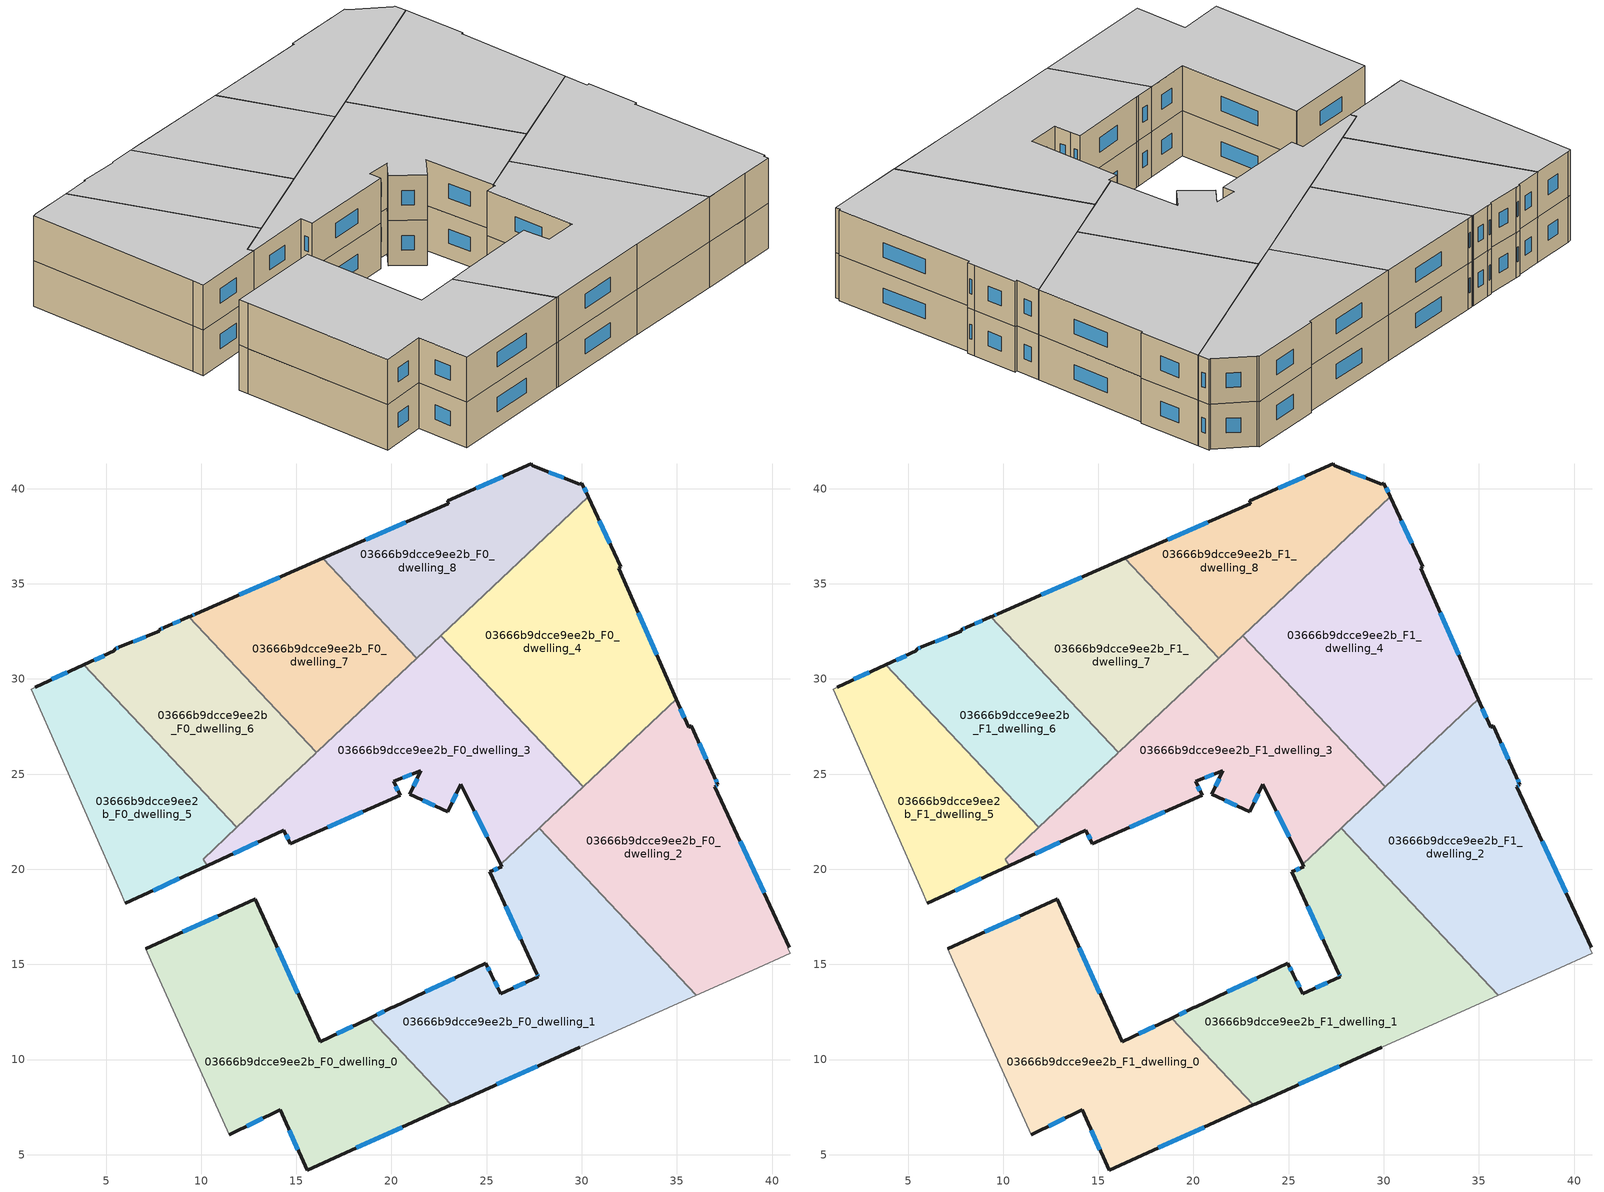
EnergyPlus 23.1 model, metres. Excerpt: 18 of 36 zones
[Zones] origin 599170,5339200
03666b9dcce9ee2b_F0_dwelling_0
 floor ground (EU_floor_Construction): 18.86,12.18 23.16,7.61 15.56,4.2 14.16,7.36 11.47,6.05 7.35,15.22 7.09,15.82 12.81,18.42 12.84,18.44 16.25,10.95 z0
 wall outside (EU_wall_Construction): 18.86,12.18 16.25,10.95 12.84,18.44 12.81,18.42 7.09,15.82 / 11.47,6.05 14.16,7.36 15.56,4.2 23.16,7.61 z0:3
 wall adiabatic (EU_wall_Construction): 7.09,15.82 7.35,15.22 11.47,6.05 z0:3
 wall to 03666b9dcce9ee2b_F0_dwelling_1 (EU_wall_Construction): 23.16,7.61 18.86,12.18 z0:3
 window (EU_Window_Construction): 10.86,17.54 9.04,16.7 / 15.09,13.49 14,15.89 / 17.97,11.76 17.14,11.37 / 18.15,5.36 20.57,6.45 / 14.64,6.28 15.09,5.27 / 12.39,6.5 13.25,6.92 z1.02:1.98
03666b9dcce9ee2b_F0_dwelling_1
 floor ground (EU_floor_Construction): 27.76,22.16 36.02,13.38 29.9,10.65 23.3,7.68 23.16,7.61 18.86,12.18 20,12.72 20.14,12.79 24.95,15.06 25.26,14.46 25.76,13.46 27.7,14.34 27.63,14.5 25.16,19.87 25.81,20.13 25.74,20.26 z0
 wall outside (EU_wall_Construction): 25.74,20.26 25.81,20.13 25.16,19.87 27.63,14.5 27.7,14.34 25.76,13.46 25.26,14.46 24.95,15.06 20.14,12.79 20,12.72 18.86,12.18 / 23.16,7.61 23.3,7.68 29.9,10.65 z0:3
 wall to 03666b9dcce9ee2b_F0_dwelling_2 (EU_wall_Construction): 36.02,13.38 27.76,22.16 z0:3
 wall adiabatic (EU_wall_Construction): 29.9,10.65 36.02,13.38 z0:3
 wall to 03666b9dcce9ee2b_F0_dwelling_3 (EU_wall_Construction): 27.76,22.16 25.74,20.26 z0:3
 window (EU_Window_Construction): 23.32,14.28 21.78,13.56 / 25.15,14.66 25.06,14.85 / 25.59,13.8 25.43,14.12 / 27.04,14.04 26.42,13.76 / 27.66,14.45 27.68,14.4 / 26,18.04 26.79,16.33 / 25.59,20.04 25.38,19.96 / 25.54,8.69 27.65,9.64 / 19.61,12.53 19.25,12.36 z1.02:1.98
03666b9dcce9ee2b_F0_dwelling_2
 floor ground (EU_floor_Construction): 35.76,27.54 36.96,24.87 37.16,24.44 37,24.34 40.92,15.91 40.82,15.86 40.95,15.57 39,14.7 36.02,13.38 27.76,22.16 27.94,22.33 34.97,28.94 35.62,27.47 z0
 wall outside (EU_wall_Construction): 40.92,15.91 37,24.34 37.16,24.44 36.96,24.87 35.76,27.54 35.62,27.47 34.97,28.94 z0:3
 wall adiabatic (EU_wall_Construction): 36.02,13.38 39,14.7 40.95,15.57 40.82,15.86 40.92,15.91 z0:3
 wall to 03666b9dcce9ee2b_F0_dwelling_4 (EU_wall_Construction): 34.97,28.94 30.07,24.33 z0:3
 wall to 03666b9dcce9ee2b_F0_dwelling_3 (EU_wall_Construction): 30.07,24.33 27.94,22.33 27.76,22.16 z0:3
 window (EU_Window_Construction): 35.4,27.97 35.19,28.44 / 36.55,25.78 36.17,26.63 / 37.09,24.58 37.03,24.72 / 37.06,24.38 37.11,24.41 / 39.58,18.78 38.33,21.47 z1.02:1.98
03666b9dcce9ee2b_F0_dwelling_3
 floor ground (EU_floor_Construction): 22.59,32.28 30.07,24.33 25.74,20.26 23.65,24.47 22.96,23.01 20.97,23.95 21.55,25.18 20.11,24.61 20.45,23.89 14.69,21.33 14.34,22.05 10.32,20.2 10.1,20.53 z0
 wall outside (EU_wall_Construction): 10.32,20.2 14.34,22.05 14.69,21.33 20.45,23.89 20.11,24.61 21.55,25.18 20.97,23.95 22.96,23.01 23.65,24.47 25.74,20.26 z0:3
 wall to 03666b9dcce9ee2b_F0_dwelling_4 (EU_wall_Construction): 30.07,24.33 22.59,32.28 z0:3
 wall to 03666b9dcce9ee2b_F0_dwelling_5 (EU_wall_Construction): 11.87,22.2 10.1,20.53 10.32,20.2 z0:3
 wall to 03666b9dcce9ee2b_F0_dwelling_7 (EU_wall_Construction): 21.34,31.1 16.13,26.21 / 16.13,26.2 16.06,26.14 z0:3
 wall to 03666b9dcce9ee2b_F0_dwelling_8 (EU_wall_Construction): 22.59,32.28 21.34,31.1 z0:3
 wall to 03666b9dcce9ee2b_F0_dwelling_6 (EU_wall_Construction): 16.06,26.14 16.02,26.1 11.87,22.2 z0:3
 window (EU_Window_Construction): 20.33,24.13 20.23,24.37 / 16.65,22.2 18.49,23.02 / 14.46,21.81 14.57,21.57 / 11.69,20.83 12.98,21.42 / 24.36,23.04 25.03,21.7 / 23.2,23.51 23.42,23.98 / 21.65,23.63 22.28,23.33 / 21.35,24.76 21.17,24.37 / 20.6,24.81 21.06,24.99 z1.02:1.98
03666b9dcce9ee2b_F0_dwelling_4
 floor ground (EU_floor_Construction): 30.34,39.57 32.05,35.89 31.94,35.82 34.97,28.94 30.07,24.33 22.59,32.28 z0
 wall outside (EU_wall_Construction): 34.97,28.94 31.94,35.82 32.05,35.89 30.34,39.57 z0:3
 wall to 03666b9dcce9ee2b_F0_dwelling_8 (EU_wall_Construction): 30.34,39.57 22.59,32.28 z0:3
 window (EU_Window_Construction): 33.94,31.28 32.97,33.48 / 31.47,37.14 30.92,38.32 z1.02:1.98
03666b9dcce9ee2b_F0_dwelling_5
 floor ground (EU_floor_Construction): 3.84,30.74 11.87,22.2 10.1,20.53 10.32,20.19 6.02,18.21 5.73,18.9 1.08,29.45 1.29,29.58 z0
 wall outside (EU_wall_Construction): 6.02,18.21 10.32,20.19 / 3.84,30.74 1.29,29.58 z0:3
 wall adiabatic (EU_wall_Construction): 1.29,29.58 1.08,29.45 5.73,18.9 6.02,18.21 z0:3
 wall to 03666b9dcce9ee2b_F0_dwelling_6 (EU_wall_Construction): 11.87,22.2 3.84,30.74 z0:3
 window (EU_Window_Construction): 7.48,18.88 8.86,19.52 / 2.97,30.34 2.15,29.97 z1.02:1.98
03666b9dcce9ee2b_F0_dwelling_6
 floor ground (EU_floor_Construction): 9.35,33.27 16.06,26.14 16.02,26.1 11.87,22.2 3.84,30.74 5.44,31.48 5.45,31.57 5.72,31.69 7.79,32.5 7.81,32.59 8.09,32.71 9.31,33.24 z0
 wall outside (EU_wall_Construction): 9.35,33.27 9.31,33.24 8.09,32.71 7.81,32.59 7.79,32.5 5.72,31.69 5.45,31.57 5.44,31.48 3.84,30.74 z0:3
 wall to 03666b9dcce9ee2b_F0_dwelling_7 (EU_wall_Construction): 16.06,26.14 9.35,33.27 z0:3
 window (EU_Window_Construction): 8.89,33.06 8.5,32.89 / 4.9,31.23 4.38,30.99 / 5.63,31.65 5.55,31.61 / 7.09,32.22 6.43,31.96 / 7.99,32.67 7.91,32.63 z1.02:1.98
03666b9dcce9ee2b_F0_dwelling_7
 floor ground (EU_floor_Construction): 16.4,36.34 21.33,31.1 16.13,26.21 16.06,26.14 9.35,33.27 9.45,33.31 9.74,33.44 z0
 wall outside (EU_wall_Construction): 16.4,36.34 9.74,33.44 9.45,33.31 9.35,33.27 z0:3
 wall to 03666b9dcce9ee2b_F0_dwelling_8 (EU_wall_Construction): 21.33,31.1 16.4,36.34 z0:3
 window (EU_Window_Construction): 9.64,33.39 9.55,33.35 / 14.14,35.35 12.01,34.42 z1.02:1.98
03666b9dcce9ee2b_F0_dwelling_8
 floor ground (EU_floor_Construction): 30.01,40.28 30.34,39.57 21.33,31.1 16.4,36.34 22.99,39.22 22.97,39.35 27.34,41.3 27.44,41.2 29.91,40.24 z0
 wall outside (EU_wall_Construction): 30.34,39.57 30.01,40.28 29.91,40.24 27.44,41.2 27.34,41.3 22.97,39.35 22.99,39.22 16.4,36.34 z0:3
 window (EU_Window_Construction): 29.07,40.57 28.28,40.87 / 30.23,39.81 30.12,40.04 / 20.75,38.24 18.64,37.32 / 25.85,40.64 24.45,40.02 z1.02:1.98
03666b9dcce9ee2b_F1_dwelling_0
 floor to 03666b9dcce9ee2b_F0_dwelling_0 (EU_floor_Construction): 18.86,12.18 23.16,7.61 15.56,4.2 14.16,7.36 11.47,6.05 7.35,15.22 7.09,15.82 12.81,18.42 12.84,18.44 16.25,10.95 z3
 wall outside (EU_wall_Construction): 18.86,12.18 16.25,10.95 12.84,18.44 12.81,18.42 7.09,15.82 / 11.47,6.05 14.16,7.36 15.56,4.2 23.16,7.61 z3:6
 wall adiabatic (EU_wall_Construction): 7.09,15.82 7.35,15.22 11.47,6.05 z3:6
 wall to 03666b9dcce9ee2b_F1_dwelling_1 (EU_wall_Construction): 23.16,7.61 18.86,12.18 z3:6
 window (EU_Window_Construction): 10.86,17.54 9.04,16.7 / 15.09,13.49 14,15.89 / 17.97,11.76 17.14,11.37 / 18.15,5.36 20.57,6.45 / 14.64,6.28 15.09,5.27 / 12.39,6.5 13.25,6.92 z4.02:4.98
 ceiling to 03666b9dcce9ee2b_F2_dwelling_0 (EU_floor_Construction): 23.16,7.61 18.86,12.18 16.25,10.95 12.84,18.44 12.81,18.42 7.09,15.82 7.35,15.22 11.47,6.05 14.16,7.36 15.56,4.2 z6
03666b9dcce9ee2b_F1_dwelling_1
 floor to 03666b9dcce9ee2b_F0_dwelling_1 (EU_floor_Construction): 27.76,22.16 36.02,13.38 29.9,10.65 23.3,7.68 23.16,7.61 18.86,12.18 20,12.72 20.14,12.79 24.95,15.06 25.26,14.46 25.76,13.46 27.7,14.34 27.63,14.5 25.16,19.87 25.81,20.13 25.74,20.26 z3
 wall outside (EU_wall_Construction): 25.74,20.26 25.81,20.13 25.16,19.87 27.63,14.5 27.7,14.34 25.76,13.46 25.26,14.46 24.95,15.06 20.14,12.79 20,12.72 18.86,12.18 / 23.16,7.61 23.3,7.68 29.9,10.65 z3:6
 wall to 03666b9dcce9ee2b_F1_dwelling_2 (EU_wall_Construction): 36.02,13.38 27.76,22.16 z3:6
 wall adiabatic (EU_wall_Construction): 29.9,10.65 36.02,13.38 z3:6
 wall to 03666b9dcce9ee2b_F1_dwelling_3 (EU_wall_Construction): 27.76,22.16 25.74,20.26 z3:6
 window (EU_Window_Construction): 23.32,14.28 21.78,13.56 / 25.15,14.66 25.06,14.85 / 25.59,13.8 25.43,14.12 / 27.04,14.04 26.42,13.76 / 27.66,14.45 27.68,14.4 / 26,18.04 26.79,16.33 / 25.59,20.04 25.38,19.96 / 25.54,8.69 27.65,9.64 / 19.61,12.53 19.25,12.36 z4.02:4.98
 ceiling to 03666b9dcce9ee2b_F2_dwelling_1 (EU_floor_Construction): 36.02,13.38 27.76,22.16 25.74,20.26 25.81,20.13 25.16,19.87 27.63,14.5 27.7,14.34 25.76,13.46 25.26,14.46 24.95,15.06 20.14,12.79 20,12.72 18.86,12.18 23.16,7.61 23.3,7.68 29.9,10.65 z6
03666b9dcce9ee2b_F1_dwelling_2
 floor to 03666b9dcce9ee2b_F0_dwelling_2 (EU_floor_Construction): 35.76,27.54 36.96,24.87 37.16,24.44 37,24.34 40.92,15.91 40.82,15.86 40.95,15.57 39,14.7 36.02,13.38 27.76,22.16 27.94,22.33 34.97,28.94 35.62,27.47 z3
 wall outside (EU_wall_Construction): 40.92,15.91 37,24.34 37.16,24.44 36.96,24.87 35.76,27.54 35.62,27.47 34.97,28.94 z3:6
 wall adiabatic (EU_wall_Construction): 36.02,13.38 39,14.7 40.95,15.57 40.82,15.86 40.92,15.91 z3:6
 wall to 03666b9dcce9ee2b_F1_dwelling_4 (EU_wall_Construction): 34.97,28.94 30.07,24.33 z3:6
 wall to 03666b9dcce9ee2b_F1_dwelling_3 (EU_wall_Construction): 30.07,24.33 27.94,22.33 27.76,22.16 z3:6
 window (EU_Window_Construction): 35.4,27.97 35.19,28.44 / 36.55,25.78 36.17,26.63 / 37.09,24.58 37.03,24.72 / 37.06,24.38 37.11,24.41 / 39.58,18.78 38.33,21.47 z4.02:4.98
 ceiling to 03666b9dcce9ee2b_F2_dwelling_2 (EU_floor_Construction): 40.95,15.57 40.82,15.86 40.92,15.91 37,24.34 37.16,24.44 36.96,24.87 35.76,27.54 35.62,27.47 34.97,28.94 27.94,22.33 27.76,22.16 36.02,13.38 39,14.7 z6
03666b9dcce9ee2b_F1_dwelling_3
 floor to 03666b9dcce9ee2b_F0_dwelling_3 (EU_floor_Construction): 22.59,32.28 30.07,24.33 25.74,20.26 23.65,24.47 22.96,23.01 20.97,23.95 21.55,25.18 20.11,24.61 20.45,23.89 14.69,21.33 14.34,22.05 10.32,20.2 10.1,20.53 z3
 wall outside (EU_wall_Construction): 10.32,20.2 14.34,22.05 14.69,21.33 20.45,23.89 20.11,24.61 21.55,25.18 20.97,23.95 22.96,23.01 23.65,24.47 25.74,20.26 z3:6
 wall to 03666b9dcce9ee2b_F1_dwelling_4 (EU_wall_Construction): 30.07,24.33 22.59,32.28 z3:6
 wall to 03666b9dcce9ee2b_F1_dwelling_5 (EU_wall_Construction): 11.87,22.2 10.1,20.53 10.32,20.2 z3:6
 wall to 03666b9dcce9ee2b_F1_dwelling_7 (EU_wall_Construction): 21.34,31.1 16.13,26.21 / 16.13,26.2 16.06,26.14 z3:6
 wall to 03666b9dcce9ee2b_F1_dwelling_8 (EU_wall_Construction): 22.59,32.28 21.34,31.1 z3:6
 wall to 03666b9dcce9ee2b_F1_dwelling_6 (EU_wall_Construction): 16.06,26.14 16.02,26.1 11.87,22.2 z3:6
 window (EU_Window_Construction): 20.33,24.13 20.23,24.37 / 16.65,22.2 18.49,23.02 / 14.46,21.81 14.57,21.57 / 11.69,20.83 12.98,21.42 / 24.36,23.04 25.03,21.7 / 23.2,23.51 23.42,23.98 / 21.65,23.63 22.28,23.33 / 21.35,24.76 21.17,24.37 / 20.6,24.81 21.06,24.99 z4.02:4.98
 ceiling to 03666b9dcce9ee2b_F2_dwelling_3 (EU_floor_Construction): 30.07,24.33 22.59,32.28 10.1,20.53 10.32,20.2 14.34,22.05 14.69,21.33 20.45,23.89 20.11,24.61 21.55,25.18 20.97,23.95 22.96,23.01 23.65,24.47 25.74,20.26 z6
03666b9dcce9ee2b_F1_dwelling_4
 floor to 03666b9dcce9ee2b_F0_dwelling_4 (EU_floor_Construction): 30.34,39.57 32.05,35.89 31.94,35.82 34.97,28.94 30.07,24.33 22.59,32.28 z3
 wall outside (EU_wall_Construction): 34.97,28.94 31.94,35.82 32.05,35.89 30.34,39.57 z3:6
 wall to 03666b9dcce9ee2b_F1_dwelling_8 (EU_wall_Construction): 30.34,39.57 22.59,32.28 z3:6
 window (EU_Window_Construction): 33.94,31.28 32.97,33.48 / 31.47,37.14 30.92,38.32 z4.02:4.98
 ceiling to 03666b9dcce9ee2b_F2_dwelling_4 (EU_floor_Construction): 34.97,28.94 31.94,35.82 32.05,35.89 30.34,39.57 22.59,32.28 30.07,24.33 z6
03666b9dcce9ee2b_F1_dwelling_5
 floor to 03666b9dcce9ee2b_F0_dwelling_5 (EU_floor_Construction): 3.84,30.74 11.87,22.2 10.1,20.53 10.32,20.19 6.02,18.21 5.73,18.9 1.08,29.45 1.29,29.58 z3
 wall outside (EU_wall_Construction): 6.02,18.21 10.32,20.19 / 3.84,30.74 1.29,29.58 z3:6
 wall adiabatic (EU_wall_Construction): 1.29,29.58 1.08,29.45 5.73,18.9 6.02,18.21 z3:6
 wall to 03666b9dcce9ee2b_F1_dwelling_6 (EU_wall_Construction): 11.87,22.2 3.84,30.74 z3:6
 window (EU_Window_Construction): 7.48,18.88 8.86,19.52 / 2.97,30.34 2.15,29.97 z4.02:4.98
 ceiling to 03666b9dcce9ee2b_F2_dwelling_5 (EU_floor_Construction): 10.32,20.19 10.1,20.53 11.87,22.2 3.84,30.74 1.29,29.58 1.08,29.45 5.73,18.9 6.02,18.21 z6
03666b9dcce9ee2b_F1_dwelling_6
 floor to 03666b9dcce9ee2b_F0_dwelling_6 (EU_floor_Construction): 9.35,33.27 16.06,26.14 16.02,26.1 11.87,22.2 3.84,30.74 5.44,31.48 5.45,31.57 5.72,31.69 7.79,32.5 7.81,32.59 8.09,32.71 9.31,33.24 z3
 wall outside (EU_wall_Construction): 9.35,33.27 9.31,33.24 8.09,32.71 7.81,32.59 7.79,32.5 5.72,31.69 5.45,31.57 5.44,31.48 3.84,30.74 z3:6
 wall to 03666b9dcce9ee2b_F1_dwelling_7 (EU_wall_Construction): 16.06,26.14 9.35,33.27 z3:6
 window (EU_Window_Construction): 8.89,33.06 8.5,32.89 / 4.9,31.23 4.38,30.99 / 5.63,31.65 5.55,31.61 / 7.09,32.22 6.43,31.96 / 7.99,32.67 7.91,32.63 z4.02:4.98
 ceiling to 03666b9dcce9ee2b_F2_dwelling_6 (EU_floor_Construction): 16.02,26.1 16.06,26.14 9.35,33.27 9.31,33.24 8.09,32.71 7.81,32.59 7.79,32.5 5.72,31.69 5.45,31.57 5.44,31.48 3.84,30.74 11.87,22.2 z6
03666b9dcce9ee2b_F1_dwelling_7
 floor to 03666b9dcce9ee2b_F0_dwelling_7 (EU_floor_Construction): 16.4,36.34 21.33,31.1 16.13,26.21 16.06,26.14 9.35,33.27 9.45,33.31 9.74,33.44 z3
 wall outside (EU_wall_Construction): 16.4,36.34 9.74,33.44 9.45,33.31 9.35,33.27 z3:6
 wall to 03666b9dcce9ee2b_F1_dwelling_8 (EU_wall_Construction): 21.33,31.1 16.4,36.34 z3:6
 window (EU_Window_Construction): 9.64,33.39 9.55,33.35 / 14.14,35.35 12.01,34.42 z4.02:4.98
 ceiling to 03666b9dcce9ee2b_F2_dwelling_7 (EU_floor_Construction): 21.33,31.1 16.4,36.34 9.74,33.44 9.45,33.31 9.35,33.27 16.06,26.14 16.13,26.21 z6
03666b9dcce9ee2b_F1_dwelling_8
 floor to 03666b9dcce9ee2b_F0_dwelling_8 (EU_floor_Construction): 30.01,40.28 30.34,39.57 21.33,31.1 16.4,36.34 22.99,39.22 22.97,39.35 27.34,41.3 27.44,41.2 29.91,40.24 z3
 wall outside (EU_wall_Construction): 30.34,39.57 30.01,40.28 29.91,40.24 27.44,41.2 27.34,41.3 22.97,39.35 22.99,39.22 16.4,36.34 z3:6
 window (EU_Window_Construction): 29.07,40.57 28.28,40.87 / 30.23,39.81 30.12,40.04 / 20.75,38.24 18.64,37.32 / 25.85,40.64 24.45,40.02 z4.02:4.98
 ceiling to 03666b9dcce9ee2b_F2_dwelling_8 (EU_floor_Construction): 30.34,39.57 30.01,40.28 29.91,40.24 27.44,41.2 27.34,41.3 22.97,39.35 22.99,39.22 16.4,36.34 21.33,31.1 z6
[Building]
EU S2 Campaign: North Axis=0; Terrain=City; Solar Distribution=FullExterior
[Site:Location]
Vienna: Latitude=48; Longitude=16.5; Time Zone=1; Elevation=183
[SizingPeriod:WeatherFileDays]
AnnualSizingPeriod: Begin Month=1; Begin Day of Month=1; End Month=12; End Day of Month=31; Day of Week for Start Day=Monday; Use Weather File Daylight Saving Period=No; Use Weather File Rain and Snow Indicators=No
[MATERIAL]
EU_InternalMass_Material: Roughness=MediumRough; Thickness=0.1; Conductivity=1; Density=1800; Specific Heat=900; Thermal Absorptance=0.9; Solar Absorptance=0.7; Visible Absorptance=0.7
[MATERIAL:NOMASS] Roughness=MediumRough; Thermal Absorptance=0.9; Solar Absorptance=0.7; Visible Absorptance=0.7
Name | Thermal Resistance
EU_wall_NoMass | 0.942466
EU_floor_NoMass | 0.66527
[WINDOWMATERIAL:SIMPLEGLAZINGSYSTEM]
EU_Window_SimpleGlazing: UFactor=2.03367; Solar Heat Gain Coefficient=0.65; Visible Transmittance=0.65
[CONSTRUCTION]
EU_wall_Construction: EU_wall_NoMass
EU_floor_Construction: EU_floor_NoMass
EU_Window_Construction: EU_Window_SimpleGlazing
EU_InternalMass_Construction: EU_InternalMass_Material
[ZONE] Type=1; Multiplier=1; Ceiling Height=autocalculate; Floor Area=autocalculate; Part of Total Floor Area=Yes
Name | Volume
03666b9dcce9ee2b_F0_dwelling_0; 03666b9dcce9ee2b_F1_dwelling_0 | 307.115
03666b9dcce9ee2b_F0_dwelling_1; 03666b9dcce9ee2b_F1_dwelling_1 | 304.444
03666b9dcce9ee2b_F0_dwelling_2; 03666b9dcce9ee2b_F1_dwelling_2 | 300.406
03666b9dcce9ee2b_F0_dwelling_3; 03666b9dcce9ee2b_F1_dwelling_3 | 283.693
03666b9dcce9ee2b_F0_dwelling_4; 03666b9dcce9ee2b_F1_dwelling_4 | 284.466
03666b9dcce9ee2b_F0_dwelling_5; 03666b9dcce9ee2b_F1_dwelling_5 | 185.884
03666b9dcce9ee2b_F0_dwelling_6; 03666b9dcce9ee2b_F1_dwelling_6 | 185.719
03666b9dcce9ee2b_F0_dwelling_7; 03666b9dcce9ee2b_F1_dwelling_7 | 184.499
03666b9dcce9ee2b_F0_dwelling_8; 03666b9dcce9ee2b_F1_dwelling_8 | 185.131
[INTERNALMASS] Construction=EU_InternalMass_Construction
Name | Zone or ZoneList | Surface Area
03666b9dcce9ee2b_F0_dwelling_0_EU_InternalMass | 03666b9dcce9ee2b_F0_dwelling_0 | 102.37
03666b9dcce9ee2b_F0_dwelling_1_EU_InternalMass | 03666b9dcce9ee2b_F0_dwelling_1 | 101.491
03666b9dcce9ee2b_F0_dwelling_2_EU_InternalMass | 03666b9dcce9ee2b_F0_dwelling_2 | 100.126
03666b9dcce9ee2b_F0_dwelling_3_EU_InternalMass | 03666b9dcce9ee2b_F0_dwelling_3 | 94.567
03666b9dcce9ee2b_F0_dwelling_4_EU_InternalMass | 03666b9dcce9ee2b_F0_dwelling_4 | 94.822
03666b9dcce9ee2b_F0_dwelling_5_EU_InternalMass | 03666b9dcce9ee2b_F0_dwelling_5 | 61.9647
03666b9dcce9ee2b_F0_dwelling_6_EU_InternalMass | 03666b9dcce9ee2b_F0_dwelling_6 | 61.9107
03666b9dcce9ee2b_F0_dwelling_7_EU_InternalMass | 03666b9dcce9ee2b_F0_dwelling_7 | 61.4953
03666b9dcce9ee2b_F0_dwelling_8_EU_InternalMass | 03666b9dcce9ee2b_F0_dwelling_8 | 61.7102
03666b9dcce9ee2b_F1_dwelling_0_EU_InternalMass | 03666b9dcce9ee2b_F1_dwelling_0 | 102.37
03666b9dcce9ee2b_F1_dwelling_1_EU_InternalMass | 03666b9dcce9ee2b_F1_dwelling_1 | 101.491
03666b9dcce9ee2b_F1_dwelling_2_EU_InternalMass | 03666b9dcce9ee2b_F1_dwelling_2 | 100.126
03666b9dcce9ee2b_F1_dwelling_3_EU_InternalMass | 03666b9dcce9ee2b_F1_dwelling_3 | 94.567
03666b9dcce9ee2b_F1_dwelling_4_EU_InternalMass | 03666b9dcce9ee2b_F1_dwelling_4 | 94.822
03666b9dcce9ee2b_F1_dwelling_5_EU_InternalMass | 03666b9dcce9ee2b_F1_dwelling_5 | 61.9647
03666b9dcce9ee2b_F1_dwelling_6_EU_InternalMass | 03666b9dcce9ee2b_F1_dwelling_6 | 61.9107
03666b9dcce9ee2b_F1_dwelling_7_EU_InternalMass | 03666b9dcce9ee2b_F1_dwelling_7 | 61.4953
03666b9dcce9ee2b_F1_dwelling_8_EU_InternalMass | 03666b9dcce9ee2b_F1_dwelling_8 | 61.7102
[OTHEREQUIPMENT] Fuel Type=Electricity; Design Level Calculation Method=Watts/Area; Power per Zone Floor Area=1; Fraction Latent=0; Fraction Radiant=0; Fraction Lost=0; Carbon Dioxide Generation Rate=0; EndUse Subcategory=EU_Step8_InternalGains
Name | Zone or ZoneList or Space or SpaceList | Schedule
EU_Step8_InternalGain_03666b9dcce9ee2b_F0_dwelling_0_f000 | 03666b9dcce9ee2b_F0_dwelling_0 | EU_Step8_GainSchedule_03666b9dcce9ee2b_F0_dwelling_0_f000
EU_Step8_InternalGain_03666b9dcce9ee2b_F0_dwelling_1_f000 | 03666b9dcce9ee2b_F0_dwelling_1 | EU_Step8_GainSchedule_03666b9dcce9ee2b_F0_dwelling_1_f000
EU_Step8_InternalGain_03666b9dcce9ee2b_F0_dwelling_2_f000 | 03666b9dcce9ee2b_F0_dwelling_2 | EU_Step8_GainSchedule_03666b9dcce9ee2b_F0_dwelling_2_f000
EU_Step8_InternalGain_03666b9dcce9ee2b_F0_dwelling_3_f000 | 03666b9dcce9ee2b_F0_dwelling_3 | EU_Step8_GainSchedule_03666b9dcce9ee2b_F0_dwelling_3_f000
EU_Step8_InternalGain_03666b9dcce9ee2b_F0_dwelling_4_f000 | 03666b9dcce9ee2b_F0_dwelling_4 | EU_Step8_GainSchedule_03666b9dcce9ee2b_F0_dwelling_4_f000
EU_Step8_InternalGain_03666b9dcce9ee2b_F0_dwelling_5_f000 | 03666b9dcce9ee2b_F0_dwelling_5 | EU_Step8_GainSchedule_03666b9dcce9ee2b_F0_dwelling_5_f000
EU_Step8_InternalGain_03666b9dcce9ee2b_F0_dwelling_6_f000 | 03666b9dcce9ee2b_F0_dwelling_6 | EU_Step8_GainSchedule_03666b9dcce9ee2b_F0_dwelling_6_f000
EU_Step8_InternalGain_03666b9dcce9ee2b_F0_dwelling_7_f000 | 03666b9dcce9ee2b_F0_dwelling_7 | EU_Step8_GainSchedule_03666b9dcce9ee2b_F0_dwelling_7_f000
EU_Step8_InternalGain_03666b9dcce9ee2b_F0_dwelling_8_f000 | 03666b9dcce9ee2b_F0_dwelling_8 | EU_Step8_GainSchedule_03666b9dcce9ee2b_F0_dwelling_8_f000
EU_Step8_InternalGain_03666b9dcce9ee2b_F1_dwelling_0_f000 | 03666b9dcce9ee2b_F1_dwelling_0 | EU_Step8_GainSchedule_03666b9dcce9ee2b_F1_dwelling_0_f000
EU_Step8_InternalGain_03666b9dcce9ee2b_F1_dwelling_1_f000 | 03666b9dcce9ee2b_F1_dwelling_1 | EU_Step8_GainSchedule_03666b9dcce9ee2b_F1_dwelling_1_f000
EU_Step8_InternalGain_03666b9dcce9ee2b_F1_dwelling_2_f000 | 03666b9dcce9ee2b_F1_dwelling_2 | EU_Step8_GainSchedule_03666b9dcce9ee2b_F1_dwelling_2_f000
EU_Step8_InternalGain_03666b9dcce9ee2b_F1_dwelling_3_f000 | 03666b9dcce9ee2b_F1_dwelling_3 | EU_Step8_GainSchedule_03666b9dcce9ee2b_F1_dwelling_3_f000
EU_Step8_InternalGain_03666b9dcce9ee2b_F1_dwelling_4_f000 | 03666b9dcce9ee2b_F1_dwelling_4 | EU_Step8_GainSchedule_03666b9dcce9ee2b_F1_dwelling_4_f000
EU_Step8_InternalGain_03666b9dcce9ee2b_F1_dwelling_5_f000 | 03666b9dcce9ee2b_F1_dwelling_5 | EU_Step8_GainSchedule_03666b9dcce9ee2b_F1_dwelling_5_f000
EU_Step8_InternalGain_03666b9dcce9ee2b_F1_dwelling_6_f000 | 03666b9dcce9ee2b_F1_dwelling_6 | EU_Step8_GainSchedule_03666b9dcce9ee2b_F1_dwelling_6_f000
EU_Step8_InternalGain_03666b9dcce9ee2b_F1_dwelling_7_f000 | 03666b9dcce9ee2b_F1_dwelling_7 | EU_Step8_GainSchedule_03666b9dcce9ee2b_F1_dwelling_7_f000
EU_Step8_InternalGain_03666b9dcce9ee2b_F1_dwelling_8_f000 | 03666b9dcce9ee2b_F1_dwelling_8 | EU_Step8_GainSchedule_03666b9dcce9ee2b_F1_dwelling_8_f000
[ZONEVENTILATION:DESIGNFLOWRATE] Schedule=EU_AlwaysOn; Design Flow Rate Calculation Method=AirChanges/Hour; Air Changes per Hour=0.530523; Ventilation Type=Natural; Fan Pressure Rise=0; Fan Total Efficiency=1; Constant Term Coefficient=1; Temperature Term Coefficient=0; Velocity Term Coefficient=0; Velocity Squared Term Coefficient=0; Minimum Indoor Temperature=-100; Maximum Indoor Temperature=100; Delta Temperature=-100; Minimum Outdoor Temperature=-100; Maximum Outdoor Temperature=100; Maximum Wind Speed=40
Name | Zone or ZoneList or Space or SpaceList
EU_ConstantAir_03666b9dcce9ee2b_F0_dwelling_0 | 03666b9dcce9ee2b_F0_dwelling_0
EU_ConstantAir_03666b9dcce9ee2b_F0_dwelling_1 | 03666b9dcce9ee2b_F0_dwelling_1
EU_ConstantAir_03666b9dcce9ee2b_F0_dwelling_2 | 03666b9dcce9ee2b_F0_dwelling_2
EU_ConstantAir_03666b9dcce9ee2b_F0_dwelling_3 | 03666b9dcce9ee2b_F0_dwelling_3
EU_ConstantAir_03666b9dcce9ee2b_F0_dwelling_4 | 03666b9dcce9ee2b_F0_dwelling_4
EU_ConstantAir_03666b9dcce9ee2b_F0_dwelling_5 | 03666b9dcce9ee2b_F0_dwelling_5
EU_ConstantAir_03666b9dcce9ee2b_F0_dwelling_6 | 03666b9dcce9ee2b_F0_dwelling_6
EU_ConstantAir_03666b9dcce9ee2b_F0_dwelling_7 | 03666b9dcce9ee2b_F0_dwelling_7
EU_ConstantAir_03666b9dcce9ee2b_F0_dwelling_8 | 03666b9dcce9ee2b_F0_dwelling_8
EU_ConstantAir_03666b9dcce9ee2b_F1_dwelling_0 | 03666b9dcce9ee2b_F1_dwelling_0
EU_ConstantAir_03666b9dcce9ee2b_F1_dwelling_1 | 03666b9dcce9ee2b_F1_dwelling_1
EU_ConstantAir_03666b9dcce9ee2b_F1_dwelling_2 | 03666b9dcce9ee2b_F1_dwelling_2
EU_ConstantAir_03666b9dcce9ee2b_F1_dwelling_3 | 03666b9dcce9ee2b_F1_dwelling_3
EU_ConstantAir_03666b9dcce9ee2b_F1_dwelling_4 | 03666b9dcce9ee2b_F1_dwelling_4
EU_ConstantAir_03666b9dcce9ee2b_F1_dwelling_5 | 03666b9dcce9ee2b_F1_dwelling_5
EU_ConstantAir_03666b9dcce9ee2b_F1_dwelling_6 | 03666b9dcce9ee2b_F1_dwelling_6
EU_ConstantAir_03666b9dcce9ee2b_F1_dwelling_7 | 03666b9dcce9ee2b_F1_dwelling_7
EU_ConstantAir_03666b9dcce9ee2b_F1_dwelling_8 | 03666b9dcce9ee2b_F1_dwelling_8
[HVACTEMPLATE:THERMOSTAT] Constant Heating Setpoint=20; Constant Cooling Setpoint=50
EU_HeatOnly_03666b9dcce9ee2b_F0_dwelling_0; EU_HeatOnly_03666b9dcce9ee2b_F0_dwelling_1; EU_HeatOnly_03666b9dcce9ee2b_F0_dwelling_2; EU_HeatOnly_03666b9dcce9ee2b_F0_dwelling_3; EU_HeatOnly_03666b9dcce9ee2b_F0_dwelling_4; EU_HeatOnly_03666b9dcce9ee2b_F0_dwelling_5; EU_HeatOnly_03666b9dcce9ee2b_F0_dwelling_6; EU_HeatOnly_03666b9dcce9ee2b_F0_dwelling_7; EU_HeatOnly_03666b9dcce9ee2b_F0_dwelling_8; EU_HeatOnly_03666b9dcce9ee2b_F1_dwelling_0; EU_HeatOnly_03666b9dcce9ee2b_F1_dwelling_1; EU_HeatOnly_03666b9dcce9ee2b_F1_dwelling_2; EU_HeatOnly_03666b9dcce9ee2b_F1_dwelling_3; EU_HeatOnly_03666b9dcce9ee2b_F1_dwelling_4; EU_HeatOnly_03666b9dcce9ee2b_F1_dwelling_5; EU_HeatOnly_03666b9dcce9ee2b_F1_dwelling_6; EU_HeatOnly_03666b9dcce9ee2b_F1_dwelling_7; EU_HeatOnly_03666b9dcce9ee2b_F1_dwelling_8; EU_HeatOnly_03666b9dcce9ee2b_F2_dwelling_0; EU_HeatOnly_03666b9dcce9ee2b_F2_dwelling_1; EU_HeatOnly_03666b9dcce9ee2b_F2_dwelling_2; EU_HeatOnly_03666b9dcce9ee2b_F2_dwelling_3; EU_HeatOnly_03666b9dcce9ee2b_F2_dwelling_4; EU_HeatOnly_03666b9dcce9ee2b_F2_dwelling_5; EU_HeatOnly_03666b9dcce9ee2b_F2_dwelling_6; EU_HeatOnly_03666b9dcce9ee2b_F2_dwelling_7; EU_HeatOnly_03666b9dcce9ee2b_F2_dwelling_8; EU_HeatOnly_03666b9dcce9ee2b_F3_dwelling_0; EU_HeatOnly_03666b9dcce9ee2b_F3_dwelling_1; EU_HeatOnly_03666b9dcce9ee2b_F3_dwelling_2; EU_HeatOnly_03666b9dcce9ee2b_F3_dwelling_3; EU_HeatOnly_03666b9dcce9ee2b_F3_dwelling_4; EU_HeatOnly_03666b9dcce9ee2b_F3_dwelling_5; EU_HeatOnly_03666b9dcce9ee2b_F3_dwelling_6; EU_HeatOnly_03666b9dcce9ee2b_F3_dwelling_7; EU_HeatOnly_03666b9dcce9ee2b_F3_dwelling_8
[HVACTEMPLATE:ZONE:IDEALLOADSAIRSYSTEM] System Availability Schedule=EU_AlwaysOn; Maximum Heating Supply Air Temperature=50; Minimum Cooling Supply Air Temperature=13; Maximum Heating Supply Air Humidity Ratio=0.0156; Minimum Cooling Supply Air Humidity Ratio=0.0077; Heating Limit=NoLimit; Cooling Limit=NoLimit; Heating Availability Schedule=EU_AlwaysOn; Cooling Availability Schedule=EU_CoolingOff; Dehumidification Control Type=ConstantSensibleHeatRatio; Cooling Sensible Heat Ratio=0.7; Dehumidification Setpoint=60; Humidification Control Type=None; Humidification Setpoint=30; Outdoor Air Method=None; Outdoor Air Flow Rate per Person=0.00944; Outdoor Air Flow Rate per Zone Floor Area=0; Outdoor Air Flow Rate per Zone=0; Demand Controlled Ventilation Type=None; Outdoor Air Economizer Type=NoEconomizer; Heat Recovery Type=None; Sensible Heat Recovery Effectiveness=0.7; Latent Heat Recovery Effectiveness=0.65
Name | Template Thermostat
03666b9dcce9ee2b_F0_dwelling_0 | EU_HeatOnly_03666b9dcce9ee2b_F0_dwelling_0
03666b9dcce9ee2b_F0_dwelling_1 | EU_HeatOnly_03666b9dcce9ee2b_F0_dwelling_1
03666b9dcce9ee2b_F0_dwelling_2 | EU_HeatOnly_03666b9dcce9ee2b_F0_dwelling_2
03666b9dcce9ee2b_F0_dwelling_3 | EU_HeatOnly_03666b9dcce9ee2b_F0_dwelling_3
03666b9dcce9ee2b_F0_dwelling_4 | EU_HeatOnly_03666b9dcce9ee2b_F0_dwelling_4
03666b9dcce9ee2b_F0_dwelling_5 | EU_HeatOnly_03666b9dcce9ee2b_F0_dwelling_5
03666b9dcce9ee2b_F0_dwelling_6 | EU_HeatOnly_03666b9dcce9ee2b_F0_dwelling_6
03666b9dcce9ee2b_F0_dwelling_7 | EU_HeatOnly_03666b9dcce9ee2b_F0_dwelling_7
03666b9dcce9ee2b_F0_dwelling_8 | EU_HeatOnly_03666b9dcce9ee2b_F0_dwelling_8
03666b9dcce9ee2b_F1_dwelling_0 | EU_HeatOnly_03666b9dcce9ee2b_F1_dwelling_0
03666b9dcce9ee2b_F1_dwelling_1 | EU_HeatOnly_03666b9dcce9ee2b_F1_dwelling_1
03666b9dcce9ee2b_F1_dwelling_2 | EU_HeatOnly_03666b9dcce9ee2b_F1_dwelling_2
03666b9dcce9ee2b_F1_dwelling_3 | EU_HeatOnly_03666b9dcce9ee2b_F1_dwelling_3
03666b9dcce9ee2b_F1_dwelling_4 | EU_HeatOnly_03666b9dcce9ee2b_F1_dwelling_4
03666b9dcce9ee2b_F1_dwelling_5 | EU_HeatOnly_03666b9dcce9ee2b_F1_dwelling_5
03666b9dcce9ee2b_F1_dwelling_6 | EU_HeatOnly_03666b9dcce9ee2b_F1_dwelling_6
03666b9dcce9ee2b_F1_dwelling_7 | EU_HeatOnly_03666b9dcce9ee2b_F1_dwelling_7
03666b9dcce9ee2b_F1_dwelling_8 | EU_HeatOnly_03666b9dcce9ee2b_F1_dwelling_8
[SIZING:ZONE] Zone Cooling Design Supply Air Temperature Input Method=SupplyAirTemperature; Zone Cooling Design Supply Air Temperature=13; Zone Heating Design Supply Air Temperature Input Method=SupplyAirTemperature; Zone Heating Design Supply Air Temperature=50; Zone Cooling Design Supply Air Humidity Ratio=0.008; Zone Heating Design Supply Air Humidity Ratio=0.008; Cooling Design Air Flow Method=DesignDay; Cooling Design Air Flow Rate=0; Cooling Minimum Air Flow per Zone Floor Area=0.000762; Cooling Minimum Air Flow=0; Cooling Minimum Air Flow Fraction=0.2; Heating Design Air Flow Method=DesignDay; Heating Design Air Flow Rate=0; Heating Maximum Air Flow per Zone Floor Area=0.002032; Heating Maximum Air Flow=0.141576; Heating Maximum Air Flow Fraction=0.3; Account for Dedicated Outdoor Air System=No; Dedicated Outdoor Air System Control Strategy=NeutralSupplyAir; Dedicated Outdoor Air Low Setpoint Temperature for Design=autosize; Dedicated Outdoor Air High Setpoint Temperature for Design=autosize; Zone Load Sizing Method=Sensible Load Only No Latent Load; Zone Latent Cooling Design Supply Air Humidity Ratio Input Method=HumidityRatioDifference; Zone Cooling Design Supply Air Humidity Ratio Difference=0.005; Zone Latent Heating Design Supply Air Humidity Ratio Input Method=HumidityRatioDifference; Zone Humidification Design Supply Air Humidity Ratio Difference=0.005
03666b9dcce9ee2b_F0_dwelling_0; 03666b9dcce9ee2b_F0_dwelling_1; 03666b9dcce9ee2b_F0_dwelling_2; 03666b9dcce9ee2b_F0_dwelling_3; 03666b9dcce9ee2b_F0_dwelling_4; 03666b9dcce9ee2b_F0_dwelling_5; 03666b9dcce9ee2b_F0_dwelling_6; 03666b9dcce9ee2b_F0_dwelling_7; 03666b9dcce9ee2b_F0_dwelling_8; 03666b9dcce9ee2b_F1_dwelling_0; 03666b9dcce9ee2b_F1_dwelling_1; 03666b9dcce9ee2b_F1_dwelling_2; 03666b9dcce9ee2b_F1_dwelling_3; 03666b9dcce9ee2b_F1_dwelling_4; 03666b9dcce9ee2b_F1_dwelling_5; 03666b9dcce9ee2b_F1_dwelling_6; 03666b9dcce9ee2b_F1_dwelling_7; 03666b9dcce9ee2b_F1_dwelling_8
[SCHEDULE:CONSTANT]
Name | Hourly Value
EU_AlwaysOn | 1
EU_CoolingOff | 0
[SCHEDULE:FILE] Column Number=1; Rows to Skip at Top=0; Number of Hours of Data=8760; Column Separator=Comma; Interpolate to Timestep=No; Minutes per Item=60; Adjust Schedule for Daylight Savings=Yes
Name | File
EU_Step8_GainSchedule_03666b9dcce9ee2b_F0_dwelling_0_f000 | ../../schedules/03666b9dcce9ee2b/03666b9dcce9ee2b_F0_dwelling_0_f000_gain.csv
EU_Step8_GainSchedule_03666b9dcce9ee2b_F0_dwelling_1_f000 | ../../schedules/03666b9dcce9ee2b/03666b9dcce9ee2b_F0_dwelling_1_f000_gain.csv
EU_Step8_GainSchedule_03666b9dcce9ee2b_F0_dwelling_2_f000 | ../../schedules/03666b9dcce9ee2b/03666b9dcce9ee2b_F0_dwelling_2_f000_gain.csv
EU_Step8_GainSchedule_03666b9dcce9ee2b_F0_dwelling_3_f000 | ../../schedules/03666b9dcce9ee2b/03666b9dcce9ee2b_F0_dwelling_3_f000_gain.csv
EU_Step8_GainSchedule_03666b9dcce9ee2b_F0_dwelling_4_f000 | ../../schedules/03666b9dcce9ee2b/03666b9dcce9ee2b_F0_dwelling_4_f000_gain.csv
EU_Step8_GainSchedule_03666b9dcce9ee2b_F0_dwelling_5_f000 | ../../schedules/03666b9dcce9ee2b/03666b9dcce9ee2b_F0_dwelling_5_f000_gain.csv
EU_Step8_GainSchedule_03666b9dcce9ee2b_F0_dwelling_6_f000 | ../../schedules/03666b9dcce9ee2b/03666b9dcce9ee2b_F0_dwelling_6_f000_gain.csv
EU_Step8_GainSchedule_03666b9dcce9ee2b_F0_dwelling_7_f000 | ../../schedules/03666b9dcce9ee2b/03666b9dcce9ee2b_F0_dwelling_7_f000_gain.csv
EU_Step8_GainSchedule_03666b9dcce9ee2b_F0_dwelling_8_f000 | ../../schedules/03666b9dcce9ee2b/03666b9dcce9ee2b_F0_dwelling_8_f000_gain.csv
EU_Step8_GainSchedule_03666b9dcce9ee2b_F1_dwelling_0_f000 | ../../schedules/03666b9dcce9ee2b/03666b9dcce9ee2b_F1_dwelling_0_f000_gain.csv
EU_Step8_GainSchedule_03666b9dcce9ee2b_F1_dwelling_1_f000 | ../../schedules/03666b9dcce9ee2b/03666b9dcce9ee2b_F1_dwelling_1_f000_gain.csv
EU_Step8_GainSchedule_03666b9dcce9ee2b_F1_dwelling_2_f000 | ../../schedules/03666b9dcce9ee2b/03666b9dcce9ee2b_F1_dwelling_2_f000_gain.csv
EU_Step8_GainSchedule_03666b9dcce9ee2b_F1_dwelling_3_f000 | ../../schedules/03666b9dcce9ee2b/03666b9dcce9ee2b_F1_dwelling_3_f000_gain.csv
EU_Step8_GainSchedule_03666b9dcce9ee2b_F1_dwelling_4_f000 | ../../schedules/03666b9dcce9ee2b/03666b9dcce9ee2b_F1_dwelling_4_f000_gain.csv
EU_Step8_GainSchedule_03666b9dcce9ee2b_F1_dwelling_5_f000 | ../../schedules/03666b9dcce9ee2b/03666b9dcce9ee2b_F1_dwelling_5_f000_gain.csv
EU_Step8_GainSchedule_03666b9dcce9ee2b_F1_dwelling_6_f000 | ../../schedules/03666b9dcce9ee2b/03666b9dcce9ee2b_F1_dwelling_6_f000_gain.csv
EU_Step8_GainSchedule_03666b9dcce9ee2b_F1_dwelling_7_f000 | ../../schedules/03666b9dcce9ee2b/03666b9dcce9ee2b_F1_dwelling_7_f000_gain.csv
EU_Step8_GainSchedule_03666b9dcce9ee2b_F1_dwelling_8_f000 | ../../schedules/03666b9dcce9ee2b/03666b9dcce9ee2b_F1_dwelling_8_f000_gain.csv
